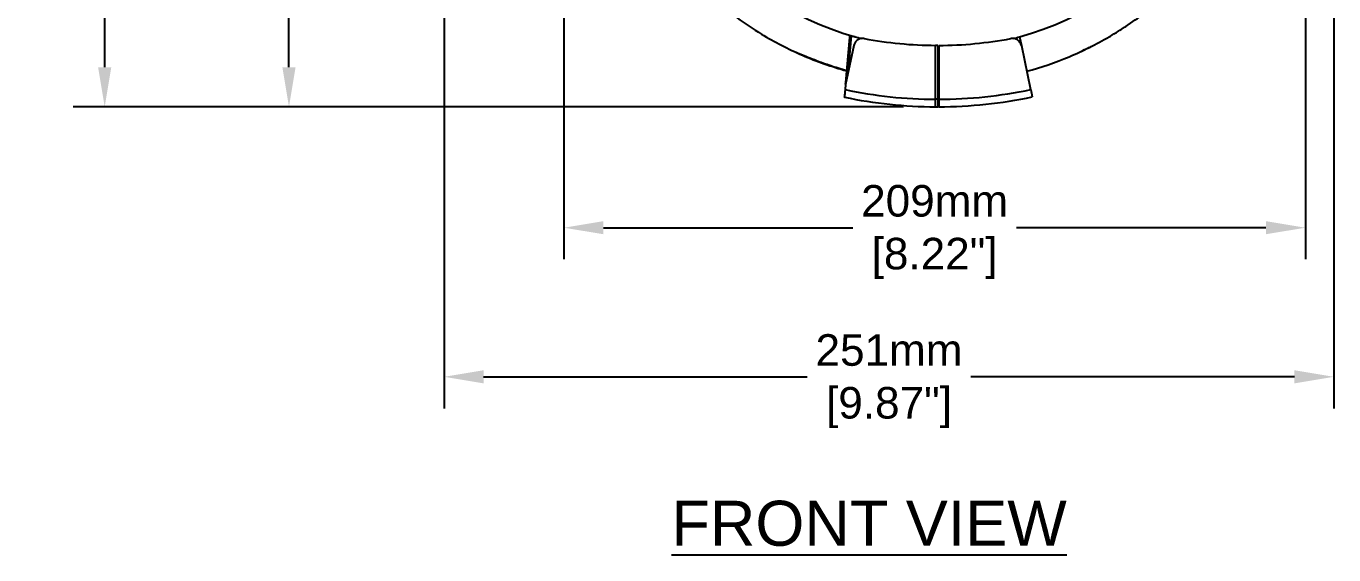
# Model space of a CAD drawing. Header units: inches. Extents: x 0.7 to 44.2, y 3.2 to 34.6.
# Drawn here: x 29.74 to 44.24, y 3.29 to 9.16 of the extents above; entities that cross this region are included whole.
import ezdxf
from ezdxf.enums import TextEntityAlignment as Align

# ---------------------------------------------------------------- set-up
doc = ezdxf.new("R2010")
doc.units = ezdxf.units.IN
doc.header["$MEASUREMENT"] = 0
doc.layers.add('DIM', color=1, linetype='Continuous')
doc.styles.add('Arial', font='arial.ttf')
doc.dimstyles.new('ETC EU Metric & ANSI.35 Stacked', dxfattribs={"dimscale": 2.666667, "dimtxt": 0.35, "dimasz": 0.4375, "dimexe": 0.35, "dimexo": 0.35, "dimgap": 0.116667, "dimtad": 0, "dimtih": 1, "dimtoh": 1, "dimdec": 0, "dimlfac": 25.4, "dimzin": 4, "dimdsep": 46, "dimtxsty": 'Arial', "dimcen": 0.175, "dimadec": 0, "dimazin": 0, "dimtfac": 0.75, "dimtdec": 0, "dimtofl": 0, "dimtmove": 0, "dimatfit": 3, "dimfxl": 1, "dimtolj": 1, "dimtzin": 0, "dimarcsym": 0})

# ---------------------------------------------------------------- blocks, each defined once
blk = doc.blocks.new('*D0')
at = {"layer": 'Defpoints', "color": 0, "transparency": 16777216}
for p in [(35.701, 11.703), (43.925, 11.703), (43.925, 6.923)]:
    blk.add_point(p, dxfattribs=at)
at = {"layer": 'DIM', "color": 0, "lineweight": -2, "transparency": 16777216}
for p, q in [((35.701, 11.353), (35.701, 6.573)), ((43.925, 11.353), (43.925, 6.573)), ((36.139, 6.923), (38.904, 6.923)), ((43.488, 6.923), (40.722, 6.923))]:
    blk.add_line(p, q, dxfattribs=at)
at = {"layer": 'DIM', "color": 0, "transparency": 16777216}
for points in [[(36.139, 6.996), (36.139, 6.851), (35.701, 6.923)], [(43.488, 6.996), (43.488, 6.851), (43.925, 6.923)]]:
    blk.add_solid(points, dxfattribs=at)
at = {"layer": 'DIM', "color": 0, "transparency": 16777216, "char_height": 0.35, "attachment_point": 5, "style": 'Arial'}
for s, insert in [('\\A1;209mm', (39.813, 7.219)), ('\\A1;[8.22"]', (39.813, 6.583))]:
    blk.add_mtext(s, dxfattribs=dict(at, insert=insert))
blk = doc.blocks.new('*D1')
at = {"layer": 'Defpoints', "color": 0, "transparency": 16777216}
for p in [(34.373, 12.923), (44.241, 12.106), (34.373, 5.269)]:
    blk.add_point(p, dxfattribs=at)
at = {"layer": 'DIM', "color": 0, "lineweight": -2, "transparency": 16777216}
for p, q in [((34.373, 12.573), (34.373, 4.919)), ((44.241, 11.756), (44.241, 4.919)), ((34.811, 5.269), (38.398, 5.269)), ((43.803, 5.269), (40.216, 5.269))]:
    blk.add_line(p, q, dxfattribs=at)
at = {"layer": 'DIM', "color": 0, "transparency": 16777216}
for points in [[(34.811, 5.342), (34.811, 5.196), (34.373, 5.269)], [(43.803, 5.342), (43.803, 5.196), (44.241, 5.269)]]:
    blk.add_solid(points, dxfattribs=at)
at = {"layer": 'DIM', "color": 0, "transparency": 16777216, "char_height": 0.35, "attachment_point": 5, "style": 'Arial'}
for s, insert in [('\\A1;251mm', (39.307, 5.564)), ('\\A1;[9.87"]', (39.307, 4.928))]:
    blk.add_mtext(s, dxfattribs=dict(at, insert=insert))
blk = doc.blocks.new('*D2')
at = {"layer": 'Defpoints', "color": 0, "transparency": 16777216}
for p in [(32.652, 16.444), (39.376, 16.444), (39.819, 8.265)]:
    blk.add_point(p, dxfattribs=at)
at = {"layer": 'DIM', "color": 0, "lineweight": -2, "transparency": 16777216}
for p, q in [((39.026, 16.444), (32.302, 16.444)), ((32.652, 16.006), (32.652, 12.991)), ((32.652, 8.703), (32.652, 11.718)), ((39.469, 8.265), (32.302, 8.265))]:
    blk.add_line(p, q, dxfattribs=at)
at = {"layer": 'DIM', "color": 0, "transparency": 16777216}
for points in [[(32.579, 16.006), (32.725, 16.006), (32.652, 16.444)], [(32.579, 8.703), (32.725, 8.703), (32.652, 8.265)]]:
    blk.add_solid(points, dxfattribs=at)
at = {"layer": 'DIM', "color": 0, "transparency": 16777216, "char_height": 0.35, "attachment_point": 5, "style": 'Arial'}
for s, insert in [('\\A1;208mm', (32.652, 12.65)), ('\\A1;[8.18"]', (32.652, 12.014))]:
    blk.add_mtext(s, dxfattribs=dict(at, insert=insert))
blk = doc.blocks.new('*D3')
at = {"layer": 'Defpoints', "color": 0, "transparency": 16777216}
for p in [(30.608, 20.468), (37.388, 20.468), (39.819, 8.265)]:
    blk.add_point(p, dxfattribs=at)
at = {"layer": 'DIM', "color": 0, "lineweight": -2, "transparency": 16777216}
for p, q in [((37.038, 20.468), (30.258, 20.468)), ((30.608, 20.03), (30.608, 15.003)), ((30.608, 8.703), (30.608, 13.73)), ((39.469, 8.265), (30.258, 8.265))]:
    blk.add_line(p, q, dxfattribs=at)
at = {"layer": 'DIM', "color": 0, "transparency": 16777216}
for points in [[(30.535, 20.03), (30.681, 20.03), (30.608, 20.468)], [(30.535, 8.703), (30.681, 8.703), (30.608, 8.265)]]:
    blk.add_solid(points, dxfattribs=at)
at = {"layer": 'DIM', "color": 0, "transparency": 16777216, "char_height": 0.35, "attachment_point": 5, "style": 'Arial'}
for s, insert in [('\\A1;310mm', (30.608, 14.662)), ('\\A1;[12.20"]', (30.608, 14.026))]:
    blk.add_mtext(s, dxfattribs=dict(at, insert=insert))

msp = doc.modelspace()

# ---------------------------------------------------------------- linework, layer by layer
for p, q in [((38.827, 8.536), (38.871, 9.034)), ((38.887, 9.052), (38.85, 8.633)), ((38.871, 9.034), (38.873, 9.055)), ((40.754, 9.04), (40.775, 8.944)), ((38.105, 8.952), (38.107, 8.951)), ((38.917, 8.944), (38.825, 8.513)), ((39.823, 8.348), (39.823, 8.946)), ((39.848, 8.946), (39.823, 8.946)), ((39.848, 8.946), (39.848, 8.348)), ((39.848, 8.869), (39.858, 8.869)), ((39.858, 8.946), (39.858, 8.348)), ((40.775, 8.944), (40.878, 8.456)), ((39.858, 8.822), (39.848, 8.822)), ((39.858, 8.799), (39.848, 8.799)), ((39.858, 8.729), (39.848, 8.729)), ((39.848, 8.642), (39.858, 8.642)), ((39.858, 8.619), (39.848, 8.619)), ((39.858, 8.618), (39.848, 8.618)), ((38.825, 8.513), (38.82, 8.455)), ((38.825, 8.514), (38.827, 8.536)), ((39.848, 8.419), (39.858, 8.419)), ((39.848, 8.348), (39.823, 8.348)), ((39.848, 8.389), (39.858, 8.389)), ((39.819, 8.265), (39.852, 8.265))]:
    msp.add_line(p, q)
for centre, radius, start, end in [((39.843, 12.303), 3.386, 181.3042, 254.3542), ((39.848, 12.303), 3.386, 285.5204, 358.6958), ((39.843, 13.303), 4.357, 257.3265, 257.9027), ((39.843, 12.303), 3.386, 254.3542, 255.64), ((39.843, 13.303), 4.357, 259.2855, 269.737), ((39.848, 13.303), 4.357, 270.1315, 280.7145), ((39.848, 12.303), 3.386, 284.36, 285.5204), ((39.843, 13.303), 4.955, 258.0823, 269.7687), ((38.827, 8.509), 0.0266, 85.0196, 91.1374), ((39.848, 13.303), 4.955, 270.1156, 282), ((39.843, 13.303), 5.038, 258.1944, 269.773), ((39.848, 13.303), 5.038, 270.1143, 281.9998)]:
    msp.add_arc(centre, radius, start, end)
for points, knots in [([(36.188, 11.36), (36.21, 11.279), (36.256, 11.115), (36.345, 10.875), (36.45, 10.64), (36.581, 10.395), (36.74, 10.145), (36.929, 9.895), (37.14, 9.662), (37.37, 9.445), (37.621, 9.246), (37.871, 9.08), (38.114, 8.944), (38.347, 8.834), (38.588, 8.738), (38.755, 8.688), (38.838, 8.663)], [0, 0, 0, 0, 0.064098, 0.128487, 0.19378, 0.259382, 0.338386, 0.417941, 0.496821, 0.57625, 0.6574, 0.73914, 0.803602, 0.868357, 0.934023, 1, 1, 1, 1]), ([(40.835, 8.659), (40.996, 8.702), (41.152, 8.756), (41.457, 8.884), (41.605, 8.958), (41.784, 9.062), (41.82, 9.084), (41.89, 9.128), (41.925, 9.151), (42.029, 9.221), (42.096, 9.27), (42.293, 9.422), (42.416, 9.531), (42.59, 9.707), (42.647, 9.768), (42.728, 9.862), (42.755, 9.893), (42.807, 9.958), (42.833, 9.991), (42.959, 10.158), (43.05, 10.296), (43.213, 10.583), (43.285, 10.732), (43.378, 10.962), (43.407, 11.04), (43.459, 11.199), (43.483, 11.279), (43.503, 11.36)], [0, 0, 0, 0, 0.125, 0.125, 0.25, 0.25, 0.28125, 0.28125, 0.3125, 0.3125, 0.375, 0.375, 0.5, 0.5, 0.5625, 0.5625, 0.59375, 0.59375, 0.625, 0.625, 0.75, 0.75, 0.875, 0.875, 0.9375, 0.9375, 1, 1, 1, 1]), ([(38.873, 9.055), (38.873, 9.055), (38.875, 9.055), (38.878, 9.054), (38.882, 9.053), (38.886, 9.052), (38.887, 9.052)], [0, 0, 0, 0, 0.255766, 0.511462, 0.768897, 1, 1, 1, 1]), ([(39.033, 9.022), (39.022, 9.023), (38.999, 9.025), (38.967, 9.013), (38.94, 8.993), (38.923, 8.968), (38.918, 8.951), (38.917, 8.944)], [0, 0, 0, 0, 0.21674, 0.433466, 0.650587, 0.868524, 1, 1, 1, 1]), ([(40.775, 8.944), (40.773, 8.951), (40.771, 8.957), (40.766, 8.968), (40.763, 8.974), (40.756, 8.985), (40.752, 8.99), (40.743, 8.999), (40.738, 9.003), (40.727, 9.01), (40.721, 9.013), (40.709, 9.018), (40.703, 9.02), (40.684, 9.024), (40.671, 9.024), (40.658, 9.022)], [0, 0, 0, 0, 0.125, 0.125, 0.25, 0.25, 0.375, 0.375, 0.5, 0.5, 0.625, 0.625, 0.75, 0.75, 1, 1, 1, 1]), ([(38.242, 8.887), (38.287, 8.866), (38.388, 8.822), (38.563, 8.755), (38.717, 8.703), (38.806, 8.678), (38.838, 8.669)], [0, 0, 0, 0, 0.275089, 0.605969, 0.85553, 1, 1, 1, 1]), ([(41.438, 8.881), (41.464, 8.893), (41.515, 8.916), (41.544, 8.931), (41.558, 8.938)], [0, 0, 0, 0, 0.527616, 1, 1, 1, 1]), ([(38.82, 8.455), (38.82, 8.452), (38.819, 8.447), (38.818, 8.438), (38.818, 8.428), (38.816, 8.411), (38.814, 8.39), (38.813, 8.376), (38.813, 8.372), (38.813, 8.373), (38.813, 8.374)], [0, 0, 0, 0, 0.015169, 0.030364, 0.05074, 0.087844, 0.214034, 0.514597, 0.816154, 1, 1, 1, 1]), ([(40.878, 8.456), (40.879, 8.454), (40.88, 8.448), (40.882, 8.44), (40.883, 8.433), (40.885, 8.424), (40.887, 8.414), (40.891, 8.398), (40.893, 8.385), (40.895, 8.377), (40.895, 8.376), (40.895, 8.376)], [0, 0, 0, 0, 0.01547, 0.030844, 0.047853, 0.067692, 0.118124, 0.184417, 0.389752, 0.666676, 1, 1, 1, 1]), ([(39.823, 8.266), (39.823, 8.266), (39.823, 8.265), (39.823, 8.269), (39.823, 8.276), (39.823, 8.285), (39.823, 8.293), (39.823, 8.302), (39.823, 8.311), (39.823, 8.321), (39.823, 8.33), (39.823, 8.338), (39.823, 8.344), (39.823, 8.348), (39.823, 8.348)], [0, 0, 0, 0, 0.158607, 0.426088, 0.603898, 0.723174, 0.804161, 0.860032, 0.914993, 0.94557, 0.966225, 0.98167, 0.997176, 1, 1, 1, 1]), ([(39.848, 8.348), (39.848, 8.346), (39.848, 8.341), (39.848, 8.335), (39.848, 8.329), (39.848, 8.32), (39.848, 8.308), (39.848, 8.298), (39.848, 8.29), (39.848, 8.276), (39.848, 8.268), (39.848, 8.265), (39.848, 8.266), (39.848, 8.266)], [0, 0, 0, 0, 0.012553, 0.02489, 0.037999, 0.052714, 0.089072, 0.172586, 0.229851, 0.297048, 0.63611, 0.968208, 1, 1, 1, 1]), ([(39.858, 8.348), (39.858, 8.345), (39.858, 8.34), (39.858, 8.332), (39.858, 8.322), (39.858, 8.31), (39.858, 8.3), (39.858, 8.282), (39.858, 8.272), (39.858, 8.265), (39.858, 8.267), (39.858, 8.267)], [0, 0, 0, 0, 0.014963, 0.029952, 0.050043, 0.08662, 0.148212, 0.211231, 0.506119, 0.804297, 1, 1, 1, 1])]:
    msp.add_open_spline(points, degree=3, knots=knots)

# ---------------------------------------------------------------- texts
at = {"layer": 'DIM', "style": 'Arial'}
msp.add_text('%%UFRONT VIEW', height=0.5, dxfattribs=at).set_placement((39.086, 3.394), align=Align.CENTER)

# ---------------------------------------------------------------- dimensions: what is measured, and where the dimension line sits
at = {"layer": 'DIM'}
for base, p2, picture, middle in [((30.608, 20.468), (37.388, 20.468), '*D3', (30.608, 14.367)), ((32.652, 16.444), (39.376, 16.444), '*D2', (32.652, 12.355))]:
    dim = msp.add_linear_dim(base=base, p1=(39.819, 8.265), p2=p2, angle=90, dimstyle='ETC EU Metric & ANSI.35 Stacked', override={"dimpost": 'mm\\X'}, dxfattribs=at)
    dim.commit()
    dim.dimension.update_dxf_attribs({"geometry": picture, "text_midpoint": middle})
for base, p1, p2, picture, middle in [((34.373, 5.269), (44.241, 12.106), (34.373, 12.923), '*D1', (39.307, 5.269)), ((43.925, 6.923), (35.701, 11.703), (43.925, 11.703), '*D0', (39.813, 6.923))]:
    dim = msp.add_linear_dim(base=base, p1=p1, p2=p2, dimstyle='ETC EU Metric & ANSI.35 Stacked', override={"dimpost": 'mm\\X'}, dxfattribs=at)
    dim.commit()
    dim.dimension.update_dxf_attribs({"geometry": picture, "text_midpoint": middle})

doc.saveas('drawing.dxf')
